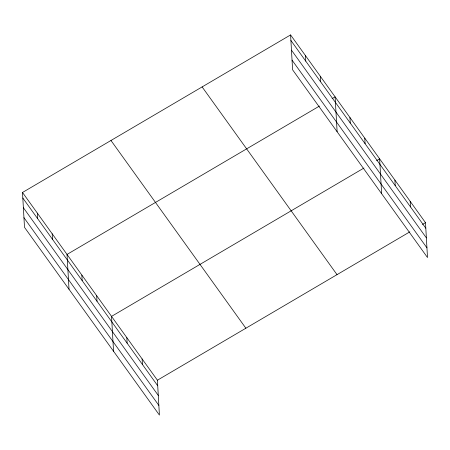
<?xml version="1.0" encoding="UTF-8"?>
<svg xmlns="http://www.w3.org/2000/svg" width="450" height="450" viewBox="0 0 450 450"><rect width="100%" height="100%" fill="white"/><g stroke="black" fill="none" stroke-linecap="round" stroke-linejoin="round"><path stroke-width="0.67" d="M22.5 192.471L157.404 380.211L159.412 415.08L24.508 227.346L22.5 192.471L290.588 34.92L425.492 222.654L427.5 257.529L292.596 69.789L290.588 34.92M319.455 106.065L67.016 254.424L69.03 289.299M332.094 98.64L335.104 96.868L337.118 131.743M363.977 168.019L111.538 316.378L113.546 351.253M376.611 160.594L379.62 158.822L381.634 193.697M157.404 380.211L409.843 231.851M422.483 224.421L425.492 222.654M290.908 40.472L425.807 228.212M291.465 50.147L426.369 237.887M292.039 60.12L426.943 247.854M202.118 86.912L337.022 274.646M110.97 140.479L245.869 328.213M22.821 198.028L157.725 385.762M23.378 207.703L158.282 395.438M23.951 217.671L158.856 405.405M410.197 201.375L410.518 206.933M394.909 180.101L395.229 185.659M364.781 138.172L365.102 143.73M349.942 117.523L350.263 123.081M320.265 76.219L320.586 81.776M305.426 55.569L305.747 61.127M142.116 358.931L142.436 364.489M126.827 337.652L127.147 343.209M96.694 295.729L97.014 301.281M81.855 275.074L82.176 280.631M52.178 233.775L52.498 239.327M37.339 213.12L37.659 218.678"/></g></svg>
